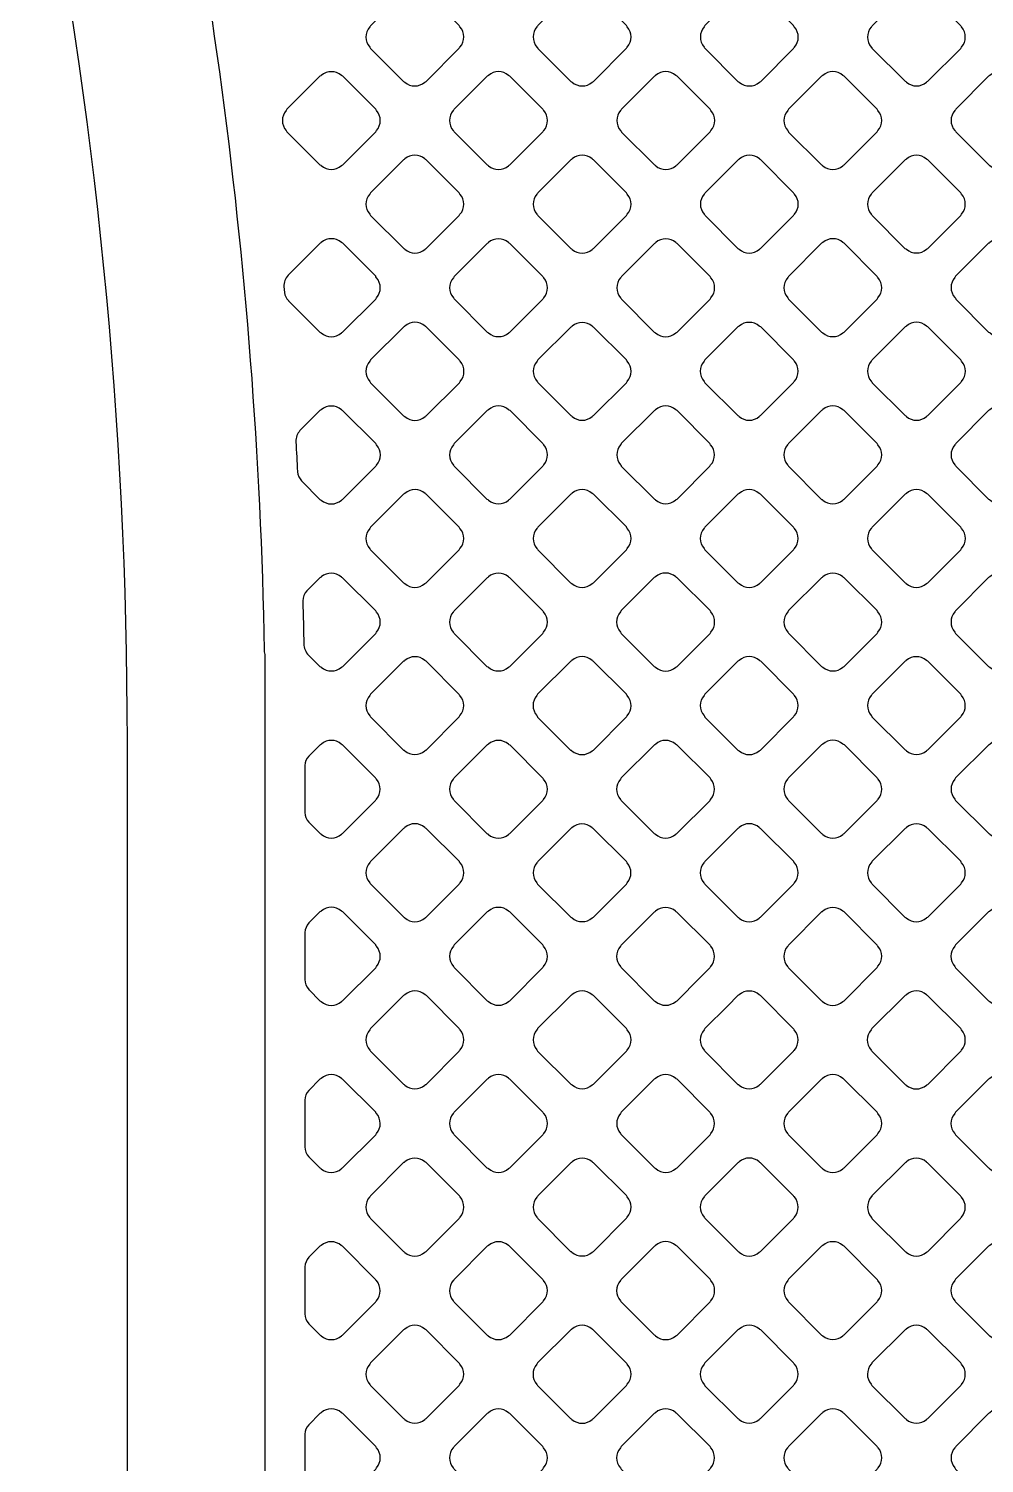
# Model space of a CAD drawing. Extents: x 3811 to 4077, y -444 to -307.
# Drawn here: x 3996.236 to 3997.469, y -391.12 to -389.27 of the extents above; entities that cross this region are included whole.
import ezdxf

# ---------------------------------------------------------------- set-up
doc = ezdxf.new("R2010")
doc.units = 0
doc.layers.add('gbr-dxf', color=7, linetype='Continuous')

msp = doc.modelspace()

# ---------------------------------------------------------------- linework, layer by layer
at = {"layer": 'gbr-dxf', "linetype": 'Continuous'}
for points in [[(3994.5575, -385.8268, -0.198817), (3996.3632, -390.1885, -0.009964), (3996.3632, -390.1913), (3996.3632, -392.4549, -0.210617), (3996.3409, -392.5122), (3996.3354, -392.5177, 0.036059), (3996.3337, -392.5199, 0.135581), (3996.3302, -392.53), (3996.3302, -393.1403, -0.007269)], [(3996.4659, -393.2104), (3996.4659, -392.929, -0.324981), (3996.5004, -392.8814, 0.275426), (3996.5103, -392.8632, -0.015279), (3996.5095, -392.8588, -0.084652), (3996.5086, -392.8504, -0.008073), (3996.5085, -392.8483, -0.015543), (3996.5085, -392.8469), (3996.5085, -392.823, -0.022988), (3996.5085, -392.8208), (3996.5085, -392.7679, 0.103144), (3996.4844, -392.6583, -0.114747), (3996.4635, -392.5686, -0.148502), (3996.4978, -392.4556, 0.140977), (3996.5415, -392.31), (3996.5415, -390.0784, -0.065061), (3996.5405, -390.072, 0.059041), (3996.3375, -388.5917, -0.011828), (3996.3372, -388.5908, 0.055953), (3995.83, -387.2683, -0.032848)]]:
    msp.add_lwpolyline(points, format="xyb", dxfattribs=at)
for points in [[(3996.6762, -389.2938, -0.09601), (3996.6772, -389.2954), (3996.7198, -389.338, -0.092398), (3996.7213, -389.339, 0.379422), (3996.7473, -389.3389, -0.096625), (3996.7489, -389.338), (3996.7916, -389.2953, -0.096332), (3996.7925, -389.2937, 0.37981), (3996.7925, -389.2677, -0.10047), (3996.7915, -389.266), (3996.749, -389.2234, -0.088202), (3996.7475, -389.2225, 0.3795), (3996.7215, -389.2225, -0.096259), (3996.7199, -389.2235), (3996.6772, -389.2662, -0.096227), (3996.6762, -389.2678, 0.378699)], [(3996.8917, -389.2677, 0.379249), (3996.8917, -389.2937, -0.10047), (3996.8927, -389.2954), (3996.9353, -389.338, -0.096332), (3996.937, -389.3389, 0.379451), (3996.9629, -389.339, -0.096117), (3996.9646, -389.338), (3997.0072, -389.2953, -0.095895), (3997.0082, -389.2937, 0.378934), (3997.0082, -389.2678, -0.096265), (3997.0072, -389.2661), (3996.9643, -389.2233, -0.083252), (3996.9629, -389.2224, 0.378884), (3996.937, -389.2224, -0.096614), (3996.9354, -389.2234), (3996.8927, -389.2661, -0.096195)], [(3997.1073, -389.2937, -0.104215), (3997.1084, -389.2955), (3997.1509, -389.338, -0.099645), (3997.1526, -389.339, 0.379169), (3997.1786, -389.339, -0.095956), (3997.1802, -389.338), (3997.2227, -389.2955, -0.096332), (3997.2237, -389.2938, 0.37981), (3997.2237, -389.2679, -0.108153), (3997.2226, -389.266), (3997.1802, -389.2235, -0.096111), (3997.1785, -389.2225, 0.379731), (3997.1525, -389.2225, -0.096458), (3997.1509, -389.2235), (3997.1083, -389.2661, -0.096627), (3997.1074, -389.2677, 0.379523)], [(3997.3228, -389.2938, -0.083792), (3997.3237, -389.2952), (3997.3664, -389.3379, -0.096627), (3997.3681, -389.3389, 0.37981), (3997.394, -389.3389, -0.096625), (3997.3957, -389.3379), (3997.4382, -389.2954, -0.096111), (3997.4391, -389.2938, 0.37981), (3997.4391, -389.2678, -0.096458), (3997.4382, -389.2662), (3997.3957, -389.2237, -0.100824), (3997.394, -389.2227, 0.379731), (3997.368, -389.2227, -0.096723), (3997.3664, -389.2237), (3997.3238, -389.2662, -0.096857), (3997.3228, -389.2679, 0.379731)], [(3996.5684, -389.3756, 0.37947), (3996.5685, -389.4015, -0.083235), (3996.5693, -389.4029), (3996.612, -389.4456, -0.096332), (3996.6137, -389.4466, 0.37981), (3996.6396, -389.4466, -0.096625), (3996.6413, -389.4456), (3996.6838, -389.4031, -0.096111), (3996.6848, -389.4015, 0.379451), (3996.6848, -389.3755, -0.096259), (3996.6838, -389.3739), (3996.6413, -389.3314, -0.100073), (3996.6396, -389.3304, 0.378699), (3996.6137, -389.3304, -0.095968), (3996.612, -389.3313), (3996.5694, -389.3739, -0.096527)], [(3996.7838, -389.3756, 0.37947), (3996.7839, -389.4015, -0.087784), (3996.7848, -389.403), (3996.8275, -389.4457, -0.100151), (3996.8292, -389.4467, 0.379308), (3996.8551, -389.4467, -0.09601), (3996.8568, -389.4458), (3996.8994, -389.4031, -0.096227), (3996.9004, -389.4015, 0.379422), (3996.9004, -389.3755, -0.09253), (3996.8995, -389.3739), (3996.8568, -389.3312, -0.096423), (3996.8551, -389.3303, 0.379357), (3996.8292, -389.3302, -0.096507), (3996.8275, -389.3312), (3996.7848, -389.3739, -0.096423)], [(3996.9996, -389.4015, -0.104392), (3997.0006, -389.4033), (3997.0431, -389.4457, -0.100151), (3997.0448, -389.4467, 0.37981), (3997.0708, -389.4467, -0.095956), (3997.0724, -389.4458), (3997.115, -389.4032, -0.096332), (3997.116, -389.4015, 0.379511), (3997.116, -389.3756, -0.092052), (3997.1151, -389.374), (3997.0723, -389.3313, -0.095759), (3997.0707, -389.3303, 0.379206), (3997.0447, -389.3303, -0.096458), (3997.0431, -389.3313), (3997.0006, -389.3738, -0.096627), (3996.9996, -389.3755, 0.379731)], [(3997.2151, -389.3756, 0.37903), (3997.2152, -389.4015, -0.103884), (3997.2162, -389.4033), (3997.2586, -389.4457, -0.099605), (3997.2603, -389.4467, 0.378608), (3997.2862, -389.4467, -0.095866), (3997.2879, -389.4457), (3997.3304, -389.4032, -0.096227), (3997.3314, -389.4015, 0.379422), (3997.3314, -389.3756, -0.108195), (3997.3303, -389.3737), (3997.288, -389.3313, -0.096627), (3997.2863, -389.3303, 0.3795), (3997.2604, -389.3303, -0.096614), (3997.2587, -389.3313), (3997.2161, -389.3739, -0.096539)], [(3997.4306, -389.4015, -0.096625), (3997.4316, -389.4031), (3997.4742, -389.4457, -0.092233), (3997.4757, -389.4466, 0.379308), (3997.5017, -389.4466, -0.09601), (3997.5033, -389.4457), (3997.5459, -389.4031, -0.096227), (3997.5468, -389.4015, 0.378952), (3997.5468, -389.3756, -0.100076), (3997.5458, -389.3738), (3997.5034, -389.3314, -0.104677), (3997.5016, -389.3304, 0.37947), (3997.4757, -389.3304, -0.096458), (3997.474, -389.3314), (3997.4316, -389.3738, -0.096627), (3997.4306, -389.3755, 0.379731)], [(3996.6762, -389.5092, -0.091476), (3996.6771, -389.5107), (3996.72, -389.5536, -0.087864), (3996.7215, -389.5545, 0.379422), (3996.7474, -389.5545, -0.095956), (3996.7491, -389.5535), (3996.7916, -389.511, -0.096332), (3996.7925, -389.5094, 0.37981), (3996.7925, -389.4834, -0.104392), (3996.7915, -389.4816), (3996.7489, -389.439, -0.092233), (3996.7473, -389.438, 0.3795), (3996.7214, -389.438, -0.096259), (3996.7197, -389.439), (3996.6772, -389.4816, -0.095895), (3996.6762, -389.4832, 0.378699)], [(3996.8917, -389.5093, -0.096625), (3996.8927, -389.5109), (3996.9354, -389.5536, -0.092233), (3996.937, -389.5546, 0.37981), (3996.9629, -389.5546, -0.095956), (3996.9646, -389.5536), (3997.0072, -389.511, -0.096332), (3997.0082, -389.5094, 0.37981), (3997.0082, -389.4834, -0.100902), (3997.0072, -389.4817), (3996.9645, -389.439, -0.088334), (3996.963, -389.438, 0.379731), (3996.937, -389.438, -0.096458), (3996.9354, -389.439), (3996.8927, -389.4817, -0.096627), (3996.8917, -389.4833, 0.379731)], [(3997.1074, -389.5093, -0.099964), (3997.1084, -389.511), (3997.1508, -389.5535, -0.096332), (3997.1525, -389.5545, 0.37981), (3997.1785, -389.5545, -0.096625), (3997.1801, -389.5535), (3997.2227, -389.5109, -0.096111), (3997.2237, -389.5093, 0.379511), (3997.2237, -389.4833, -0.096475), (3997.2227, -389.4817), (3997.18, -389.4389, -0.083425), (3997.1786, -389.438, 0.379206), (3997.1526, -389.4381, -0.096723), (3997.151, -389.439), (3997.1084, -389.4817, -0.096857), (3997.1074, -389.4833, 0.379731)], [(3997.3228, -389.5092, -0.096265), (3997.3238, -389.5109), (3997.3662, -389.5533, -0.107104), (3997.3681, -389.5543, 0.379169), (3997.394, -389.5543, -0.095956), (3997.3956, -389.5533), (3997.4382, -389.5108, -0.096332), (3997.4391, -389.5092, 0.37981), (3997.4391, -389.4832, -0.10047), (3997.4381, -389.4815), (3997.3958, -389.4391, -0.10399), (3997.394, -389.4381, 0.379731), (3997.368, -389.4381, -0.096458), (3997.3664, -389.4391), (3997.3238, -389.4816, -0.096627), (3997.3228, -389.4833, 0.379523)], [(3996.5655, -389.6026), (3996.5662, -389.6101, 0.150151), (3996.5713, -389.6207, -0.041974), (3996.5715, -389.6209), (3996.612, -389.6613, -0.096128), (3996.6136, -389.6623, 0.379595), (3996.6396, -389.6623, -0.096625), (3996.6412, -389.6613), (3996.6839, -389.6187, -0.096111), (3996.6848, -389.617, 0.37981), (3996.6848, -389.5911, -0.108195), (3996.6838, -389.5892), (3996.6413, -389.5467, -0.096423), (3996.6396, -389.5457, 0.37926), (3996.6137, -389.5457, -0.095968), (3996.6121, -389.5467), (3996.5709, -389.5879), (3996.5709, -389.5879, 0.204195)], [(3996.784, -389.617, -0.083317), (3996.7849, -389.6184), (3996.8277, -389.6613, -0.096111), (3996.8293, -389.6622, 0.37981), (3996.8553, -389.6622, -0.095956), (3996.8569, -389.6613), (3996.8994, -389.6188, -0.096332), (3996.9004, -389.6171, 0.37981), (3996.9004, -389.5912, -0.096625), (3996.8994, -389.5895), (3996.8568, -389.5469, -0.100151), (3996.8551, -389.5459, 0.379731), (3996.8291, -389.5459, -0.096458), (3996.8275, -389.5469), (3996.785, -389.5894, -0.096627), (3996.784, -389.5911, 0.379731)], [(3996.9996, -389.6171, -0.100399), (3997.0006, -389.6188), (3997.043, -389.6613, -0.096627), (3997.0447, -389.6623, 0.37981), (3997.0707, -389.6623, -0.096625), (3997.0723, -389.6613), (3997.1149, -389.6187, -0.096111), (3997.1159, -389.617, 0.37981), (3997.1159, -389.5911, -0.096458), (3997.1149, -389.5894), (3997.0725, -389.5469, -0.100824), (3997.0707, -389.5459, 0.379731), (3997.0448, -389.5459, -0.096723), (3997.0431, -389.5469), (3997.0006, -389.5895, -0.096857), (3996.9996, -389.5911, 0.379731)], [(3997.2151, -389.617, -0.100082), (3997.2161, -389.6187), (3997.2586, -389.6612, -0.095895), (3997.2602, -389.6622, 0.379201), (3997.2862, -389.6622, -0.096625), (3997.2878, -389.6612), (3997.3304, -389.6186, -0.096111), (3997.3314, -389.617, 0.379451), (3997.3314, -389.591, -0.096475), (3997.3304, -389.5894), (3997.2877, -389.5466, -0.083725), (3997.2863, -389.5457, 0.379249), (3997.2603, -389.5458, -0.096458), (3997.2587, -389.5467), (3997.2161, -389.5894, -0.096627), (3997.2151, -389.591, 0.3795)], [(3997.4306, -389.6168, -0.107517), (3997.4316, -389.6187), (3997.4741, -389.6612, -0.103598), (3997.4759, -389.6622, 0.378608), (3997.5018, -389.6622, -0.095778), (3997.5034, -389.6612), (3997.546, -389.6186, -0.095916), (3997.547, -389.617, 0.379422), (3997.5469, -389.5911, -0.104392), (3997.5459, -389.5893), (3997.5035, -389.5469, -0.107961), (3997.5016, -389.5458, 0.379762), (3997.4757, -389.5458, -0.096225), (3997.474, -389.5468), (3997.4315, -389.5893, -0.096527), (3997.4306, -389.5909, 0.378789)], [(3996.6762, -389.6989, 0.379249), (3996.6762, -389.7248, -0.104392), (3996.6772, -389.7266), (3996.7197, -389.7691, -0.100151), (3996.7215, -389.7701, 0.37981), (3996.7474, -389.7701, -0.095956), (3996.7491, -389.7691), (3996.7917, -389.7265, -0.096332), (3996.7927, -389.7249, 0.379451), (3996.7927, -389.6989, -0.10824), (3996.7916, -389.697), (3996.7491, -389.6545, -0.096539), (3996.7474, -389.6535, 0.378939), (3996.7215, -389.6535, -0.096614), (3996.7199, -389.6545), (3996.6772, -389.6972, -0.096195)], [(3996.8919, -389.6988, 0.37947), (3996.8919, -389.7248, -0.095956), (3996.8929, -389.7264), (3996.9354, -389.769, -0.092072), (3996.937, -389.77, 0.379451), (3996.9629, -389.77, -0.096117), (3996.9646, -389.769), (3997.0071, -389.7265, -0.095895), (3997.0081, -389.7248, 0.379201), (3997.0081, -389.6989, -0.10047), (3997.0071, -389.6972), (3996.9647, -389.6548, -0.10399), (3996.9629, -389.6538, 0.379357), (3996.937, -389.6537, -0.096507), (3996.9353, -389.6547), (3996.8928, -389.6972, -0.096527)], [(3997.1073, -389.7248, -0.10047), (3997.1083, -389.7265), (3997.1507, -389.769, -0.096111), (3997.1524, -389.77, 0.37981), (3997.1784, -389.77, -0.095956), (3997.18, -389.769), (3997.2226, -389.7264, -0.096332), (3997.2236, -389.7247, 0.37981), (3997.2236, -389.6988, -0.096723), (3997.2226, -389.6971), (3997.1802, -389.6546, -0.100519), (3997.1784, -389.6536, 0.379731), (3997.1525, -389.6536, -0.096458), (3997.1508, -389.6546), (3997.1083, -389.6972, -0.096627), (3997.1073, -389.6988, 0.379731)], [(3997.3228, -389.7247, -0.104392), (3997.3238, -389.7265), (3997.3663, -389.769, -0.100151), (3997.368, -389.77, 0.37981), (3997.394, -389.77, -0.095956), (3997.3956, -389.769), (3997.4382, -389.7264, -0.096111), (3997.4392, -389.7248, 0.379511), (3997.4392, -389.6988, -0.092029), (3997.4383, -389.6972), (3997.3955, -389.6545, -0.095759), (3997.3939, -389.6535, 0.379206), (3997.368, -389.6535, -0.096458), (3997.3663, -389.6545), (3997.3238, -389.6971, -0.096627), (3997.3228, -389.6987, 0.379731)], [(3996.5808, -389.8027, -0.001576), (3996.583, -389.8413, 0.167164), (3996.5883, -389.8532, -0.04107), (3996.5885, -389.8535), (3996.612, -389.877, -0.096227), (3996.6136, -389.8779, 0.379465), (3996.6396, -389.8779, -0.095956), (3996.6412, -389.877), (3996.6839, -389.8343, -0.096332), (3996.6849, -389.8327, 0.37981), (3996.6849, -389.8067, -0.092523), (3996.6839, -389.8051), (3996.6412, -389.7624, -0.096857), (3996.6396, -389.7615, 0.379731), (3996.6136, -389.7615, -0.096458), (3996.612, -389.7624), (3996.5862, -389.7882, 0.197141), (3996.5808, -389.8024, -0.037111)], [(3996.784, -389.8327, -0.095956), (3996.785, -389.8343), (3996.8273, -389.8767, -0.107817), (3996.8292, -389.8778, 0.37981), (3996.8552, -389.8778, -0.096625), (3996.8568, -389.8768), (3996.8994, -389.8342, -0.096111), (3996.9004, -389.8325, 0.37981), (3996.9004, -389.8066, -0.100399), (3996.8994, -389.8048), (3996.857, -389.7625, -0.104691), (3996.8552, -389.7614, 0.379731), (3996.8293, -389.7614, -0.096723), (3996.8276, -389.7624), (3996.785, -389.8051, -0.096857), (3996.784, -389.8067, 0.379731)], [(3996.9996, -389.8325, -0.092348), (3997.0005, -389.8341), (3997.0432, -389.8768, -0.088202), (3997.0447, -389.8777, 0.37981), (3997.0706, -389.8777, -0.095956), (3997.0723, -389.8767), (3997.1148, -389.8342, -0.096332), (3997.1157, -389.8326, 0.37981), (3997.1157, -389.8066, -0.104392), (3997.1147, -389.8048), (3997.0723, -389.7623, -0.092233), (3997.0707, -389.7614, 0.379731), (3997.0447, -389.7614, -0.096458), (3997.0431, -389.7624), (3997.0005, -389.8049, -0.096627), (3996.9996, -389.8066, 0.379731)], [(3997.2149, -389.8325, -0.096259), (3997.2159, -389.8341), (3997.2586, -389.8769, -0.092187), (3997.2602, -389.8778, 0.379201), (3997.2862, -389.8778, -0.095956), (3997.2878, -389.8768), (3997.3304, -389.8342, -0.096332), (3997.3314, -389.8326, 0.37981), (3997.3314, -389.8066, -0.100902), (3997.3304, -389.8049), (3997.2877, -389.7622, -0.088334), (3997.2862, -389.7613, 0.379357), (3997.2603, -389.7612, -0.096507), (3997.2586, -389.7622), (3997.2159, -389.8049, -0.096527), (3997.2149, -389.8066, 0.379112)], [(3997.4306, -389.8325, -0.103612), (3997.4316, -389.8343), (3997.4741, -389.8767, -0.100299), (3997.4758, -389.8777, 0.378825), (3997.5017, -389.8777, -0.095883), (3997.5033, -389.8768), (3997.546, -389.8341, -0.095602), (3997.547, -389.8325, 0.378847), (3997.547, -389.8065, -0.092162), (3997.546, -389.805), (3997.5034, -389.7623, -0.096227), (3997.5017, -389.7613, 0.379249), (3997.4758, -389.7614, -0.096458), (3997.4741, -389.7623), (3997.4316, -389.8049, -0.096857), (3997.4306, -389.8065, 0.379762)], [(3996.6762, -389.9405, -0.099964), (3996.6772, -389.9422), (3996.7197, -389.9847, -0.096332), (3996.7213, -389.9856, 0.37981), (3996.7473, -389.9856, -0.096625), (3996.7489, -389.9847), (3996.7916, -389.942, -0.096111), (3996.7925, -389.9404, 0.37981), (3996.7925, -389.9144, -0.096458), (3996.7916, -389.9128), (3996.7489, -389.8701, -0.083733), (3996.7475, -389.8692, 0.379731), (3996.7215, -389.8692, -0.096723), (3996.7198, -389.8702), (3996.6772, -389.9128, -0.096857), (3996.6762, -389.9145, 0.379731)], [(3996.8917, -389.9144, 0.378939), (3996.8917, -389.9403, -0.107922), (3996.8928, -389.9422), (3996.9351, -389.9845, -0.103923), (3996.9369, -389.9855, 0.379201), (3996.9628, -389.9855, -0.096625), (3996.9645, -389.9845), (3997.0071, -389.9419, -0.096111), (3997.0081, -389.9402, 0.37981), (3997.0081, -389.9143, -0.104293), (3997.007, -389.9125), (3996.9648, -389.8702, -0.108174), (3996.9629, -389.8692, 0.3795), (3996.937, -389.8691, -0.096614), (3996.9353, -389.8701), (3996.8927, -389.9127, -0.096539)], [(3997.1073, -389.9402, -0.096625), (3997.1082, -389.9418), (3997.1509, -389.9845, -0.092233), (3997.1525, -389.9855, 0.37981), (3997.1785, -389.9855, -0.095956), (3997.1801, -389.9845), (3997.2226, -389.942, -0.096332), (3997.2236, -389.9404, 0.37981), (3997.2236, -389.9144, -0.10047), (3997.2226, -389.9127), (3997.1801, -389.8702, -0.10399), (3997.1783, -389.8692, 0.379731), (3997.1523, -389.8692, -0.096458), (3997.1507, -389.8701), (3997.1083, -389.9126, -0.096627), (3997.1073, -389.9142, 0.379731)], [(3997.3228, -389.9403, -0.100399), (3997.3238, -389.942), (3997.3663, -389.9845, -0.096627), (3997.3679, -389.9855, 0.379511), (3997.3939, -389.9855, -0.096259), (3997.3955, -389.9845), (3997.4382, -389.9419, -0.095602), (3997.4392, -389.9402, 0.379169), (3997.4391, -389.9143, -0.096458), (3997.4382, -389.9127), (3997.3957, -389.8702, -0.100824), (3997.394, -389.8692, 0.379731), (3997.368, -389.8692, -0.096723), (3997.3663, -389.8701), (3997.3238, -389.9127, -0.096857), (3997.3228, -389.9143, 0.379731)], [(3996.5898, -390.0078, -0.002285), (3996.5912, -390.0652, -0.039567), (3996.5921, -390.069, 0.10413), (3996.596, -390.0763), (3996.612, -390.0923, -0.100151), (3996.6137, -390.0933, 0.379308), (3996.6396, -390.0933, -0.09601), (3996.6413, -390.0923), (3996.6838, -390.0498, -0.096227), (3996.6848, -390.0481, 0.379422), (3996.6848, -390.0222, -0.088014), (3996.6839, -390.0207), (3996.6412, -389.978, -0.092289), (3996.6396, -389.9771, 0.379614), (3996.6137, -389.977, -0.096117), (3996.612, -389.978), (3996.5952, -389.9948), (3996.5952, -389.9948, 0.180864)], [(3996.7838, -390.0482, -0.092162), (3996.7848, -390.0498), (3996.8273, -390.0923, -0.103923), (3996.8291, -390.0933, 0.379201), (3996.855, -390.0933, -0.096625), (3996.8567, -390.0923), (3996.8993, -390.0497, -0.096111), (3996.9003, -390.048, 0.379308), (3996.9003, -390.0221, -0.08785), (3996.8994, -390.0206), (3996.8567, -389.9779, -0.092456), (3996.8551, -389.9769, 0.37947), (3996.8291, -389.977, -0.096458), (3996.8275, -389.9779), (3996.7848, -390.0206, -0.096627), (3996.7839, -390.0222, 0.3795)], [(3996.9994, -390.0221, 0.378939), (3996.9994, -390.048, -0.107964), (3997.0005, -390.0499), (3997.0429, -390.0923, -0.104101), (3997.0447, -390.0933, 0.379201), (3997.0707, -390.0933, -0.095956), (3997.0723, -390.0923), (3997.1149, -390.0497, -0.096332), (3997.1159, -390.0481, 0.37981), (3997.1159, -390.0221, -0.104175), (3997.1149, -390.0203), (3997.0725, -389.9779, -0.108174), (3997.0706, -389.9769, 0.3795), (3997.0447, -389.9768, -0.096614), (3997.043, -389.9778), (3997.0004, -390.0204, -0.096539)], [(3997.215, -390.0221, 0.37919), (3997.2151, -390.048, -0.091745), (3997.216, -390.0496), (3997.2587, -390.0923, -0.088087), (3997.2602, -390.0932, 0.378825), (3997.2861, -390.0933, -0.095883), (3997.2878, -390.0923), (3997.3304, -390.0497, -0.095394), (3997.3313, -390.0481, 0.379169), (3997.3313, -390.0221, -0.104392), (3997.3303, -390.0204), (3997.2878, -389.9779, -0.092233), (3997.2862, -389.9769, 0.3795), (3997.2603, -389.9769, -0.096969), (3997.2586, -389.9779), (3997.216, -390.0204, -0.096842)], [(3997.4305, -390.048, -0.099971), (3997.4315, -390.0497), (3997.4741, -390.0923, -0.096328), (3997.4757, -390.0933, 0.379191), (3997.5017, -390.0933, -0.096117), (3997.5033, -390.0923), (3997.546, -390.0497, -0.095895), (3997.547, -390.048, 0.379201), (3997.5469, -390.0221, -0.096723), (3997.546, -390.0204), (3997.5034, -389.9779, -0.100519), (3997.5017, -389.9769, 0.379523), (3997.4757, -389.9769, -0.096259), (3997.4741, -389.9778), (3997.4315, -390.0205, -0.096509), (3997.4305, -390.0221, 0.378645)], [(3996.6762, -390.1559, -0.091476), (3996.6771, -390.1574), (3996.7198, -390.2001, -0.091364), (3996.7213, -390.201, 0.378906), (3996.7473, -390.201, -0.095506), (3996.7489, -390.2001), (3996.7916, -390.1574, -0.095997), (3996.7925, -390.1558, 0.378386), (3996.7925, -390.1299, -0.087953), (3996.7916, -390.1284), (3996.7489, -390.0857, -0.092456), (3996.7473, -390.0847, 0.37947), (3996.7213, -390.0848, -0.096458), (3996.7197, -390.0857), (3996.6772, -390.1283, -0.096627), (3996.6762, -390.1299, 0.379412)], [(3996.8916, -390.1299, 0.378537), (3996.8916, -390.1558, -0.099971), (3996.8926, -390.1576), (3996.9351, -390.2001, -0.103821), (3996.9369, -390.2011, 0.379276), (3996.9628, -390.2011, -0.096157), (3996.9645, -390.2002), (3997.0071, -390.1575, -0.095701), (3997.0081, -390.1559, 0.378429), (3997.0081, -390.13, -0.09601), (3997.0071, -390.1283), (3996.9642, -390.0855, -0.083772), (3996.9628, -390.0846, 0.379083), (3996.9369, -390.0846, -0.09601), (3996.9353, -390.0856), (3996.8925, -390.1283, -0.096301)], [(3997.1072, -390.1558, -0.103506), (3997.1082, -390.1576), (3997.1507, -390.2001, -0.099468), (3997.1524, -390.2011, 0.378681), (3997.1783, -390.2011, -0.097505), (3997.18, -390.2001), (3997.2226, -390.1574, -0.095796), (3997.2236, -390.1558, 0.379249), (3997.2236, -390.1298, -0.108153), (3997.2225, -390.128), (3997.1802, -390.0856, -0.096111), (3997.1785, -390.0846, 0.379731), (3997.1525, -390.0846, -0.096458), (3997.1509, -390.0856), (3997.1082, -390.1282, -0.096857), (3997.1072, -390.1299, 0.379471)], [(3997.3228, -390.1557, -0.095383), (3997.3237, -390.1573), (3997.3664, -390.2, -0.095935), (3997.3681, -390.201, 0.379324), (3997.394, -390.201, -0.096157), (3997.3956, -390.2), (3997.4382, -390.1575, -0.095796), (3997.4391, -390.1559, 0.378431), (3997.4392, -390.13, -0.099879), (3997.4382, -390.1282), (3997.3956, -390.0857, -0.103673), (3997.3938, -390.0847, 0.379116), (3997.3679, -390.0847, -0.096475), (3997.3663, -390.0857), (3997.3238, -390.1281, -0.096195), (3997.3228, -390.1298, 0.378407)], [(3996.5924, -390.2805, 0.176204), (3996.5975, -390.2932), (3996.6121, -390.3078, -0.087516), (3996.6136, -390.3087, 0.379731), (3996.6396, -390.3087, -0.09572), (3996.6412, -390.3077), (3996.6837, -390.2652, -0.096266), (3996.6847, -390.2636, 0.379731), (3996.6847, -390.2376, -0.103612), (3996.6837, -390.2358), (3996.6416, -390.1938, -0.095886), (3996.6395, -390.1925, 0.379525), (3996.6138, -390.1925, -0.099022), (3996.6117, -390.1938), (3996.5975, -390.208, 0.169518), (3996.5924, -390.2201)], [(3996.7839, -390.2636, -0.091558), (3996.7848, -390.2651), (3996.8276, -390.308, -0.087516), (3996.8291, -390.3089, 0.379731), (3996.8551, -390.3089, -0.09572), (3996.8567, -390.3079), (3996.8654, -390.2993), (3996.8993, -390.2653, -0.095916), (3996.9003, -390.2637, 0.379731), (3996.9003, -390.2377, -0.087748), (3996.8994, -390.2362), (3996.857, -390.1938, -0.095886), (3996.8549, -390.1926, 0.379525), (3996.8291, -390.1926, -0.099214), (3996.827, -390.1938), (3996.7849, -390.236, -0.096266), (3996.7839, -390.2376, 0.379731)], [(3996.9993, -390.2637, -0.091581), (3997.0003, -390.2653), (3997.0428, -390.3078, -0.103698), (3997.0446, -390.3088, 0.379032), (3997.0706, -390.3088, -0.096797), (3997.0722, -390.3078), (3997.1149, -390.2652, -0.09682), (3997.1158, -390.2635, 0.379032), (3997.1158, -390.2376, -0.087651), (3997.1149, -390.2361), (3997.0726, -390.1938, -0.095886), (3997.0705, -390.1926, 0.37878), (3997.0448, -390.1925, -0.098463), (3997.0427, -390.1938), (3997.0003, -390.2361, -0.095935), (3996.9993, -390.2378, 0.379287)], [(3997.2149, -390.2636, -0.099645), (3997.2159, -390.2653), (3997.2585, -390.3079, -0.095628), (3997.2602, -390.3089, 0.379731), (3997.2861, -390.3089, -0.096265), (3997.2878, -390.3079), (3997.3305, -390.2652, -0.095796), (3997.3315, -390.2635, 0.378906), (3997.3315, -390.2376, -0.095506), (3997.3305, -390.2359), (3997.2882, -390.1936, -0.095734), (3997.2861, -390.1924, 0.378559), (3997.2603, -390.1924, -0.091906), (3997.2584, -390.1935), (3997.2159, -390.236, -0.096227), (3997.2149, -390.2377, 0.379287)], [(3997.4306, -390.2376, 0.379293), (3997.4306, -390.2636, -0.091954), (3997.4315, -390.2651), (3997.4743, -390.3079, -0.086961), (3997.4757, -390.3088, 0.378906), (3997.5017, -390.3088, -0.096462), (3997.5033, -390.3078), (3997.5459, -390.2652, -0.094533), (3997.5469, -390.2636, 0.379075), (3997.5468, -390.2377, -0.104215), (3997.5458, -390.2359), (3997.5036, -390.1937, -0.095277), (3997.5016, -390.1925, 0.37831), (3997.4759, -390.1925, -0.098636), (3997.4738, -390.1938), (3997.4315, -390.236, -0.095602)], [(3996.6762, -390.3713, -0.087314), (3996.6771, -390.3728), (3996.72, -390.4157, -0.083056), (3996.7214, -390.4166, 0.379731), (3996.7474, -390.4166, -0.09572), (3996.749, -390.4156), (3996.7916, -390.373, -0.096266), (3996.7926, -390.3714, 0.379731), (3996.7926, -390.3454, -0.091558), (3996.7917, -390.3438), (3996.749, -390.3011, -0.096266), (3996.7473, -390.3001, 0.379731), (3996.7213, -390.3001, -0.09572), (3996.7197, -390.3011), (3996.6772, -390.3437, -0.096266), (3996.6762, -390.3453, 0.379731)], [(3996.8917, -390.3714, -0.087248), (3996.8926, -390.3729), (3996.9352, -390.4155, -0.101261), (3996.937, -390.4165, 0.37845), (3996.9628, -390.4165, -0.095862), (3996.9645, -390.4156), (3997.007, -390.373, -0.096509), (3997.008, -390.3714, 0.378681), (3997.008, -390.3455, -0.091376), (3997.0071, -390.3439), (3996.9644, -390.3012, -0.095796), (3996.9628, -390.3003, 0.379293), (3996.9368, -390.3003, -0.09572), (3996.9352, -390.3013), (3996.9013, -390.3352), (3996.8927, -390.3438, -0.096111), (3996.8917, -390.3455, 0.379321)], [(3997.1071, -390.3455, 0.379032), (3997.1071, -390.3714, -0.096011), (3997.1081, -390.373), (3997.1508, -390.4158, -0.091205), (3997.1524, -390.4167, 0.379293), (3997.1783, -390.4167, -0.096625), (3997.1799, -390.4157), (3997.2227, -390.373, -0.095916), (3997.2236, -390.3714, 0.379731), (3997.2236, -390.3454, -0.083235), (3997.2228, -390.344), (3997.1798, -390.3011, -0.087645), (3997.1784, -390.3001, 0.379155), (3997.1524, -390.3001, -0.094209), (3997.1508, -390.3011), (3997.108, -390.3439, -0.094746)], [(3997.3228, -390.3714, -0.103612), (3997.3238, -390.3732), (3997.3662, -390.4156, -0.099605), (3997.3679, -390.4166, 0.378633), (3997.3938, -390.4166, -0.098137), (3997.3955, -390.4156), (3997.4381, -390.373, -0.098459), (3997.4391, -390.3713, 0.378718), (3997.4391, -390.3454, -0.107473), (3997.4381, -390.3435), (3997.3956, -390.3011, -0.095824), (3997.394, -390.3001, 0.379293), (3997.3681, -390.3001, -0.09572), (3997.3664, -390.3011), (3997.3237, -390.3438, -0.096266), (3997.3228, -390.3454, 0.379731)], [(3996.5924, -390.4961, 0.176204), (3996.5975, -390.5088, -0.045638), (3996.5977, -390.5091, -0.049738), (3996.598, -390.5095), (3996.6119, -390.5234, -0.100054), (3996.6136, -390.5244, 0.379731), (3996.6396, -390.5244, -0.096265), (3996.6412, -390.5234), (3996.6839, -390.4808, -0.096266), (3996.6848, -390.4791, 0.379731), (3996.6848, -390.4532, -0.108042), (3996.6838, -390.4513), (3996.6413, -390.4088, -0.095916), (3996.6396, -390.4078, 0.379731), (3996.6137, -390.4078, -0.096265), (3996.612, -390.4088), (3996.5978, -390.423), (3996.5977, -390.4231, 0.174237), (3996.5924, -390.4355)], [(3996.784, -390.4791, -0.091581), (3996.7849, -390.4806), (3996.8277, -390.5234, -0.084818), (3996.8292, -390.5243, 0.379032), (3996.8551, -390.5243, -0.097758), (3996.8568, -390.5233), (3996.8993, -390.4807, -0.095796), (3996.9003, -390.4791, 0.378669), (3996.9003, -390.4532, -0.103696), (3996.8993, -390.4514), (3996.8567, -390.4089, -0.091364), (3996.8551, -390.4079, 0.379214), (3996.8292, -390.4079, -0.096625), (3996.8275, -390.4089), (3996.785, -390.4515, -0.096121), (3996.784, -390.4531, 0.379672)], [(3996.9994, -390.4532, 0.379032), (3996.9994, -390.4791, -0.087651), (3997.0003, -390.4806), (3997.043, -390.5233, -0.100054), (3997.0447, -390.5243, 0.379731), (3997.0707, -390.5243, -0.096265), (3997.0723, -390.5233), (3997.1018, -390.4939), (3997.1148, -390.4808, -0.096266), (3997.1158, -390.4792, 0.379731), (3997.1158, -390.4532, -0.091558), (3997.1149, -390.4517), (3997.0722, -390.409, -0.098737), (3997.0705, -390.408, 0.379672), (3997.0446, -390.408, -0.095134), (3997.0429, -390.409), (3997.0003, -390.4516, -0.0953)], [(3997.2149, -390.4792, -0.09572), (3997.2159, -390.4809), (3997.2585, -390.5235, -0.091737), (3997.2601, -390.5244, 0.379458), (3997.286, -390.5244, -0.097921), (3997.2877, -390.5234), (3997.3304, -390.4807, -0.097464), (3997.3314, -390.479, 0.378984), (3997.3314, -390.4531, -0.083262), (3997.3305, -390.4517), (3997.2877, -390.4089, -0.087639), (3997.2862, -390.408, 0.379731), (3997.2602, -390.408, -0.09572), (3997.2586, -390.4089), (3997.2159, -390.4516, -0.096266), (3997.2149, -390.4533, 0.379731)], [(3997.4305, -390.4531, 0.379293), (3997.4305, -390.4791, -0.103917), (3997.4315, -390.4809), (3997.474, -390.5234, -0.100054), (3997.4757, -390.5244, 0.379731), (3997.5017, -390.5244, -0.096265), (3997.5033, -390.5234), (3997.5459, -390.4808, -0.096266), (3997.5469, -390.4791, 0.379731), (3997.5469, -390.4532, -0.107718), (3997.5459, -390.4513), (3997.5034, -390.4088, -0.096128), (3997.5017, -390.4078, 0.379506), (3997.4758, -390.4078, -0.097298), (3997.4741, -390.4088), (3997.4314, -390.4515, -0.095015)], [(3996.6762, -390.561, 0.379293), (3996.6762, -390.5869, -0.099964), (3996.6772, -390.5886), (3996.7197, -390.6311, -0.095935), (3996.7213, -390.6321, 0.378936), (3996.7472, -390.6321, -0.096707), (3996.7489, -390.6312), (3996.7916, -390.5884, -0.097153), (3996.7926, -390.5867, 0.379293), (3996.7926, -390.5608, -0.096625), (3996.7916, -390.5591), (3996.7492, -390.5167, -0.099951), (3996.7474, -390.5157, 0.379506), (3996.7215, -390.5157, -0.098229), (3996.7198, -390.5167), (3996.6771, -390.5593, -0.095602)], [(3996.8917, -390.5609, 0.379075), (3996.8917, -390.5868, -0.082756), (3996.8926, -390.5882), (3996.9354, -390.6311, -0.095602), (3996.937, -390.632, 0.379293), (3996.963, -390.632, -0.096265), (3996.9646, -390.631), (3997.0071, -390.5885, -0.095916), (3997.0081, -390.5869, 0.379731), (3997.0081, -390.5609, -0.096265), (3997.0071, -390.5593), (3996.9645, -390.5167, -0.101946), (3996.9628, -390.5157, 0.378845), (3996.9369, -390.5157, -0.095383), (3996.9352, -390.5166), (3996.8926, -390.5593, -0.095701)], [(3997.1072, -390.5869, -0.091663), (3997.1082, -390.5885), (3997.1509, -390.6312, -0.087298), (3997.1524, -390.6321, 0.379506), (3997.1783, -390.6321, -0.097411), (3997.18, -390.6311), (3997.2226, -390.5885, -0.096931), (3997.2236, -390.5869, 0.379075), (3997.2235, -390.5609, -0.087748), (3997.2226, -390.5594), (3997.1799, -390.5167, -0.091964), (3997.1784, -390.5158, 0.379731), (3997.1524, -390.5158, -0.096265), (3997.1507, -390.5168), (3997.1377, -390.5298), (3997.1082, -390.5593, -0.096266), (3997.1072, -390.561, 0.379731)], [(3997.3226, -390.5869, -0.099645), (3997.3236, -390.5886), (3997.3663, -390.6312, -0.095602), (3997.3679, -390.6322, 0.379293), (3997.3938, -390.6322, -0.095956), (3997.3955, -390.6312), (3997.4381, -390.5886, -0.096266), (3997.4391, -390.587, 0.379731), (3997.4391, -390.561, -0.09572), (3997.4381, -390.5593), (3997.3953, -390.5165, -0.082834), (3997.3939, -390.5156, 0.378936), (3997.368, -390.5156, -0.095015), (3997.3664, -390.5166), (3997.3236, -390.5593, -0.095628), (3997.3226, -390.561, 0.379287)], [(3996.5924, -390.7118, 0.180653), (3996.5978, -390.7247, -0.049742), (3996.598, -390.7251), (3996.6118, -390.7389, -0.100335), (3996.6135, -390.7399, 0.379672), (3996.6395, -390.7399, -0.096259), (3996.6411, -390.7389), (3996.6838, -390.6962, -0.096195), (3996.6848, -390.6946, 0.379293), (3996.6847, -390.6686, -0.091954), (3996.6838, -390.6671), (3996.6412, -390.6245, -0.096266), (3996.6396, -390.6235, 0.379731), (3996.6136, -390.6235, -0.09572), (3996.612, -390.6245), (3996.5975, -390.639, 0.175878), (3996.5924, -390.6516)], [(3996.7838, -390.6687, 0.379032), (3996.7839, -390.6946, -0.095973), (3996.7848, -390.6963), (3996.8273, -390.7388, -0.107794), (3996.8292, -390.7398, 0.379731), (3996.8552, -390.7398, -0.096265), (3996.8568, -390.7389), (3996.8994, -390.6962, -0.095916), (3996.9004, -390.6946, 0.379731), (3996.9004, -390.6686, -0.100266), (3996.8994, -390.6669), (3996.8569, -390.6244, -0.104246), (3996.8551, -390.6234, 0.379506), (3996.8292, -390.6234, -0.096333), (3996.8275, -390.6244), (3996.7848, -390.6671, -0.096405)], [(3996.9995, -390.6946, -0.082704), (3997.0004, -390.696), (3997.0431, -390.7388, -0.095605), (3997.0448, -390.7398, 0.378252), (3997.0707, -390.7398, -0.095883), (3997.0723, -390.7388), (3997.1149, -390.6962, -0.095987), (3997.1158, -390.6946, 0.378814), (3997.1158, -390.6687, -0.097666), (3997.1148, -390.667), (3997.0723, -390.6245, -0.099711), (3997.0706, -390.6235, 0.379293), (3997.0447, -390.6235, -0.095956), (3997.043, -390.6245), (3997.0005, -390.667, -0.096332), (3996.9995, -390.6687, 0.379289)], [(3997.2149, -390.6687, 0.379045), (3997.2149, -390.6946, -0.092061), (3997.2159, -390.6962), (3997.2587, -390.739, -0.086956), (3997.2602, -390.7399, 0.379731), (3997.2861, -390.7399, -0.096265), (3997.2878, -390.7389), (3997.3304, -390.6963, -0.095916), (3997.3313, -390.6947, 0.379731), (3997.3313, -390.6687, -0.087748), (3997.3304, -390.6672), (3997.2876, -390.6245, -0.092406), (3997.2861, -390.6235, 0.379982), (3997.2601, -390.6235, -0.094586), (3997.2585, -390.6245), (3997.2159, -390.6671, -0.09372)], [(3997.4305, -390.6947, -0.099812), (3997.4315, -390.6964), (3997.4739, -390.7389, -0.095628), (3997.4756, -390.7399, 0.379731), (3997.5015, -390.7399, -0.096265), (3997.5032, -390.7389), (3997.5458, -390.6963, -0.095916), (3997.5468, -390.6946, 0.379731), (3997.5468, -390.6687, -0.096265), (3997.5458, -390.667), (3997.5031, -390.6243, -0.083056), (3997.5017, -390.6235, 0.379731), (3997.4757, -390.6235, -0.09572), (3997.4741, -390.6244), (3997.4314, -390.6671, -0.096266), (3997.4305, -390.6687, 0.379731)], [(3996.676, -390.8024, -0.095866), (3996.677, -390.8041), (3996.7198, -390.8468, -0.091364), (3996.7213, -390.8478, 0.379293), (3996.7473, -390.8477, -0.095956), (3996.7489, -390.8468), (3996.7871, -390.8085), (3996.7916, -390.804, -0.095916), (3996.7926, -390.8024, 0.379731), (3996.7926, -390.7764, -0.083172), (3996.7917, -390.775), (3996.7488, -390.7321, -0.087302), (3996.7473, -390.7312, 0.378633), (3996.7214, -390.7312, -0.09657), (3996.7197, -390.7321), (3996.677, -390.7749, -0.097246), (3996.676, -390.7765, 0.378971)], [(3996.8917, -390.8025, -0.09572), (3996.8927, -390.8041), (3996.935, -390.8465, -0.10822), (3996.9369, -390.8475, 0.379886), (3996.9629, -390.8476, -0.095973), (3996.9645, -390.8466), (3997.0072, -390.8039, -0.095798), (3997.0081, -390.8023, 0.378778), (3997.0081, -390.7763, -0.102483), (3997.0071, -390.7746), (3996.9647, -390.7322, -0.104442), (3996.9629, -390.7312, 0.379731), (3996.937, -390.7312, -0.09572), (3996.9353, -390.7322), (3996.8927, -390.7749, -0.096266), (3996.8917, -390.7765, 0.379731)], [(3997.1072, -390.7764, 0.379293), (3997.1072, -390.8023, -0.085351), (3997.1081, -390.8038), (3997.1511, -390.8467, -0.083056), (3997.1525, -390.8476, 0.379731), (3997.1784, -390.8476, -0.09572), (3997.1801, -390.8466), (3997.2227, -390.804, -0.095916), (3997.2236, -390.8024, 0.379731), (3997.2236, -390.7764, -0.091581), (3997.2227, -390.7749), (3997.18, -390.7322, -0.096314), (3997.1784, -390.7312, 0.379982), (3997.1524, -390.7312, -0.094842), (3997.1508, -390.7322), (3997.1082, -390.7748, -0.094807)], [(3997.3228, -390.8024, -0.09572), (3997.3237, -390.8041), (3997.3663, -390.8466, -0.091964), (3997.3679, -390.8476, 0.379731), (3997.3939, -390.8476, -0.096265), (3997.3955, -390.8466), (3997.438, -390.8041, -0.095916), (3997.439, -390.8025, 0.379731), (3997.439, -390.7765, -0.100266), (3997.438, -390.7748), (3997.3954, -390.7322, -0.087516), (3997.3939, -390.7313, 0.379731), (3997.3679, -390.7313, -0.09572), (3997.3663, -390.7323), (3997.3237, -390.7748, -0.096266), (3997.3228, -390.7764, 0.379731)], [(3996.5924, -390.9272, 0.176204), (3996.5975, -390.9398, -0.03892), (3996.5977, -390.9401), (3996.6121, -390.9545, -0.091913), (3996.6136, -390.9554, 0.379731), (3996.6396, -390.9554, -0.09572), (3996.6412, -390.9544), (3996.6837, -390.9119, -0.096266), (3996.6847, -390.9103, 0.379731), (3996.6847, -390.8843, -0.100254), (3996.6837, -390.8826), (3996.641, -390.8399, -0.087862), (3996.6395, -390.839, 0.379506), (3996.6136, -390.839, -0.097758), (3996.6119, -390.84), (3996.5977, -390.8541), (3996.5977, -390.8542, 0.173705), (3996.5924, -390.8665)], [(3996.7839, -390.9102, -0.099587), (3996.7849, -390.912), (3996.8274, -390.9545, -0.095628), (3996.829, -390.9554, 0.378845), (3996.8549, -390.9554, -0.096842), (3996.8566, -390.9545), (3996.8993, -390.9118, -0.094807), (3996.9003, -390.9101, 0.379075), (3996.9003, -390.8842, -0.096117), (3996.8993, -390.8826), (3996.8565, -390.8398, -0.083168), (3996.8551, -390.839, 0.379293), (3996.8292, -390.839, -0.095956), (3996.8276, -390.84), (3996.7849, -390.8826, -0.096266), (3996.7839, -390.8843, 0.379731)], [(3996.9994, -390.8842, 0.379032), (3996.9994, -390.9102, -0.095973), (3997.0003, -390.9118), (3997.0429, -390.9543, -0.107363), (3997.0447, -390.9554, 0.379293), (3997.0707, -390.9554, -0.096103), (3997.0723, -390.9544), (3997.115, -390.9117, -0.095628), (3997.1159, -390.9101, 0.379731), (3997.1159, -390.8841, -0.100266), (3997.1149, -390.8824), (3997.0724, -390.8399, -0.105617), (3997.0706, -390.8389, 0.378936), (3997.0447, -390.8389, -0.095154), (3997.0431, -390.8398), (3997.0003, -390.8826, -0.095367)], [(3997.215, -390.9101, -0.087034), (3997.216, -390.9116), (3997.2588, -390.9544, -0.08267), (3997.2602, -390.9553, 0.379731), (3997.2861, -390.9553, -0.096265), (3997.2878, -390.9543), (3997.3304, -390.9117, -0.095916), (3997.3313, -390.9101, 0.379731), (3997.3313, -390.8841, -0.091745), (3997.3304, -390.8826), (3997.2878, -390.84, -0.096121), (3997.2862, -390.839, 0.379731), (3997.2602, -390.839, -0.09572), (3997.2586, -390.84), (3997.216, -390.8825, -0.096266), (3997.215, -390.8842, 0.379731)], [(3997.4304, -390.9101, -0.095612), (3997.4314, -390.9117), (3997.4742, -390.9545, -0.091364), (3997.4757, -390.9554, 0.379293), (3997.5017, -390.9554, -0.095956), (3997.5033, -390.9544), (3997.5458, -390.9119, -0.096332), (3997.5468, -390.9103, 0.379289), (3997.5468, -390.8843, -0.099971), (3997.5458, -390.8826), (3997.5031, -390.8399, -0.087645), (3997.5016, -390.839, 0.379293), (3997.4756, -390.839, -0.095956), (3997.474, -390.84), (3997.4314, -390.8825, -0.096214), (3997.4305, -390.8841, 0.379672)], [(3996.6762, -391.018, -0.091558), (3996.6771, -391.0195), (3996.7198, -391.0622, -0.087978), (3996.7213, -391.0631, 0.379672), (3996.7472, -391.0631, -0.096949), (3996.7489, -391.0622), (3996.7915, -391.0196, -0.097153), (3996.7925, -391.0179, 0.379293), (3996.7925, -390.9919, -0.087784), (3996.7916, -390.9905), (3996.7489, -390.9478, -0.092126), (3996.7473, -390.9468, 0.379731), (3996.7213, -390.9468, -0.09572), (3996.7197, -390.9478), (3996.6772, -390.9904, -0.096266), (3996.6762, -390.992, 0.379731)], [(3996.8915, -390.9921, 0.379032), (3996.8916, -391.018, -0.09185), (3996.8925, -391.0195), (3996.9351, -391.0622, -0.104018), (3996.9369, -391.0632, 0.379731), (3996.9629, -391.0632, -0.09572), (3996.9645, -391.0622), (3997.0071, -391.0196, -0.095916), (3997.0081, -391.0179, 0.379731), (3997.0081, -390.992, -0.087748), (3997.0072, -390.9905), (3996.9644, -390.9477, -0.091737), (3996.9628, -390.9467, 0.379506), (3996.9369, -390.9467, -0.096117), (3996.9352, -390.9477), (3996.8925, -390.9904, -0.095759)], [(3997.1072, -391.018, -0.099812), (3997.1082, -391.0197), (3997.1507, -391.0622, -0.095628), (3997.1523, -391.0631, 0.379731), (3997.1783, -391.0631, -0.096265), (3997.1799, -391.0622), (3997.2227, -391.0194, -0.095916), (3997.2236, -391.0178, 0.379731), (3997.2236, -390.9918, -0.096265), (3997.2227, -390.9902), (3997.1802, -390.9477, -0.100254), (3997.1785, -390.9467, 0.379731), (3997.1525, -390.9467, -0.09572), (3997.1509, -390.9477), (3997.1082, -390.9904, -0.096266), (3997.1072, -390.992, 0.379731)], [(3997.3227, -391.0178, -0.091581), (3997.3237, -391.0193), (3997.3666, -391.0622, -0.086956), (3997.368, -391.0631, 0.379293), (3997.394, -391.0631, -0.095956), (3997.3956, -391.0621), (3997.4381, -391.0196, -0.096332), (3997.4391, -391.018, 0.379289), (3997.4391, -390.992, -0.103506), (3997.4381, -390.9902), (3997.3954, -390.9476, -0.091364), (3997.3939, -390.9467, 0.379293), (3997.3679, -390.9467, -0.095956), (3997.3663, -390.9477), (3997.3237, -390.9902, -0.096214), (3997.3228, -390.9918, 0.379672)], [(3996.5924, -391.1437, 0.153145), (3996.5968, -391.1548), (3996.6119, -391.1699, -0.096214), (3996.6136, -391.1709, 0.379672), (3996.6395, -391.1709, -0.096259), (3996.6411, -391.1699), (3996.6838, -391.1273, -0.096195), (3996.6848, -391.1256, 0.379293), (3996.6848, -391.0997, -0.095956), (3996.6838, -391.098), (3996.6413, -391.0555, -0.09979), (3996.6396, -391.0545, 0.379731), (3996.6136, -391.0545, -0.09572), (3996.612, -391.0555), (3996.5975, -391.07, 0.169599), (3996.5924, -391.0822)], [(3996.7839, -391.1256, -0.091874), (3996.7848, -391.1272), (3996.8277, -391.1701, -0.086961), (3996.8291, -391.171, 0.379293), (3996.8551, -391.1709, -0.096625), (3996.8567, -391.17), (3996.8993, -391.1274, -0.095916), (3996.9003, -391.1257, 0.379731), (3996.9003, -391.0998, -0.087748), (3996.8994, -391.0983), (3996.8566, -391.0555, -0.093899), (3996.855, -391.0545, 0.378845), (3996.8291, -391.0545, -0.096377), (3996.8274, -391.0555), (3996.7848, -391.0981, -0.097043), (3996.7839, -391.0997, 0.378971)], [(3996.9994, -391.1258, -0.091663), (3997.0003, -391.1274), (3997.0428, -391.1698, -0.103446), (3997.0446, -391.1709, 0.379731), (3997.0706, -391.1709, -0.096265), (3997.0722, -391.1699), (3997.1148, -391.1273, -0.095916), (3997.1158, -391.1256, 0.379731), (3997.1158, -391.0997, -0.087549), (3997.1149, -391.0982), (3997.0722, -391.0555, -0.091913), (3997.0706, -391.0545, 0.379731), (3997.0447, -391.0545, -0.09572), (3997.043, -391.0555), (3997.0003, -391.0982, -0.096266), (3996.9994, -391.0998, 0.379731)], [(3997.2149, -391.1256, -0.099713), (3997.2159, -391.1273), (3997.2585, -391.17, -0.095602), (3997.2602, -391.171, 0.379293), (3997.2861, -391.1709, -0.096265), (3997.2878, -391.17), (3997.3305, -391.1273, -0.096227), (3997.3315, -391.1256, 0.379064), (3997.3315, -391.0997, -0.098078), (3997.3305, -391.098), (3997.2879, -391.0554, -0.10242), (3997.2862, -391.0544, 0.379506), (3997.2602, -391.0544, -0.095973), (3997.2586, -391.0554), (3997.2159, -391.098, -0.096214), (3997.2149, -391.0997, 0.379703)], [(3997.4306, -391.1256, -0.091663), (3997.4315, -391.1272), (3997.4742, -391.1699, -0.086956), (3997.4757, -391.1708, 0.379731), (3997.5017, -391.1708, -0.096265), (3997.5033, -391.1698), (3997.5458, -391.1273, -0.095916), (3997.5468, -391.1257, 0.379731), (3997.5468, -391.0997, -0.104215), (3997.5458, -391.0979), (3997.5033, -391.0554, -0.091913), (3997.5017, -391.0545, 0.379731), (3997.4757, -391.0545, -0.09572), (3997.4741, -391.0555), (3997.4316, -391.098, -0.096266), (3997.4306, -391.0997, 0.379731)]]:
    msp.add_lwpolyline(points, format="xyb", close=True, dxfattribs=at)

doc.saveas('drawing.dxf')
